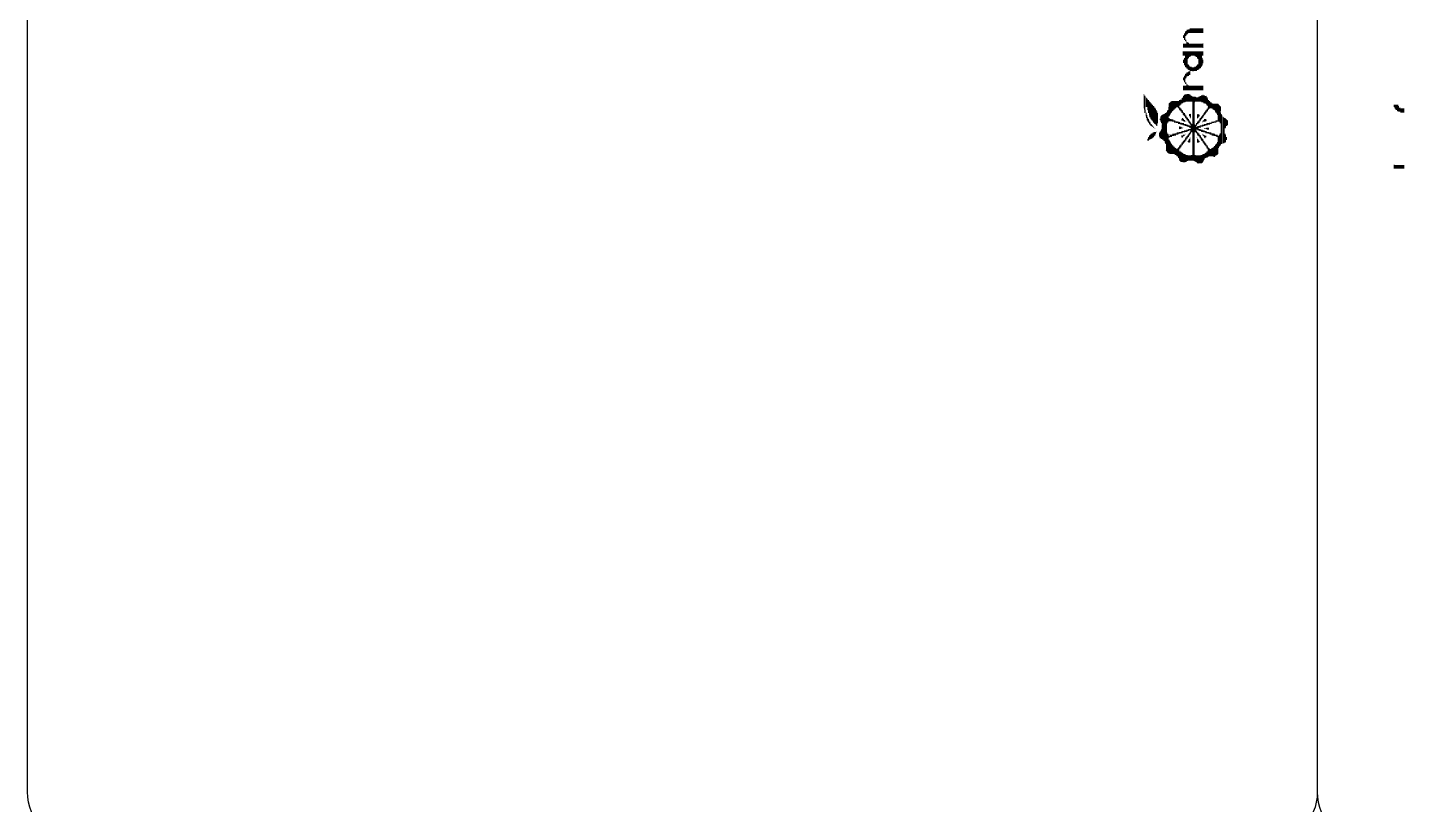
# Model space of a CAD drawing. Extents: x 0 to 107, y 0 to 124.
# Drawn here: x 0 to 53.4, y 61.6 to 91.7 of the extents above; entities that cross this region are included whole.
import ezdxf

# ---------------------------------------------------------------- set-up
doc = ezdxf.new("R2010")
doc.units = 0
doc.layers.add('BG_OUTLINE', color=254, linetype='CONTINUOUS')
doc.layers.add('BG_SILKSCREEN_TOP', color=3, linetype='CONTINUOUS')

msp = doc.modelspace()

# ---------------------------------------------------------------- linework, layer by layer
at = {"layer": 'BG_OUTLINE'}
for points in [[(49.982882, 62.123066, 0.414214), (52.014882, 60.091066), (97.933764, 60.091066, 0.414214), (99.965764, 62.123066), (99.965764, 113.070132, 0.414214), (97.933764, 115.102132), (2.032, 115.102132), (2.032, 118.150132, -0.414214), (4.064, 120.182132), (95.901764, 120.182132, -0.414214), (97.933764, 118.150132), (97.933764, 115.102132)], [(0, 62.123066), (0, 113.070132, -0.414214), (2.032, 115.102132), (47.950882, 115.102132, -0.414214), (49.982882, 113.070132), (49.982882, 62.123066, -0.414214), (47.950882, 60.091066), (2.032, 60.091066, -0.414214), (0, 62.123066)], [(99.965764, 113.070132, 0.414214), (97.933764, 115.102132), (52.014882, 115.102132, 0.414214), (49.982882, 113.070132), (49.982882, 62.123066)]]:
    msp.add_lwpolyline(points, format="xyb", dxfattribs=at)
at = {"layer": 'BG_SILKSCREEN_TOP', "const_width": 0.017272}
for points in [[(44.78909, 91.348052), (44.78909, 91.43492)], [(44.806616, 91.348052), (44.806616, 91.452192)], [(44.823888, 91.261184), (44.823888, 91.521788)], [(44.84116, 91.261184), (44.84116, 91.521788)], [(44.858686, 91.226386), (44.858686, 91.573858)], [(44.875958, 91.417648), (44.875958, 91.608656)], [(44.875958, 91.209114), (44.875958, 91.278456)], [(44.893484, 91.417648), (44.893484, 91.608656)], [(44.893484, 91.209114), (44.893484, 91.278456)], [(44.910756, 91.452192), (44.910756, 91.626182)], [(44.928028, 91.48699), (44.928028, 91.660726)], [(44.945554, 91.48699), (44.945554, 91.660726)], [(44.962826, 91.504516), (44.962826, 91.660726)], [(44.980352, 91.521788), (44.980352, 91.660726)], [(44.997624, 91.539314), (44.997624, 91.678252)], [(45.014896, 91.539314), (45.014896, 91.678252)], [(45.032422, 91.539314), (45.032422, 91.678252)], [(45.049694, 91.539314), (45.049694, 91.71305)], [(45.06722, 91.539314), (45.06722, 91.71305)], [(45.084492, 91.539314), (45.084492, 91.71305)], [(45.101764, 91.539314), (45.101764, 91.71305)], [(45.11929, 91.539314), (45.11929, 91.71305)], [(45.136562, 91.539314), (45.136562, 91.71305)], [(45.154088, 91.539314), (45.154088, 91.71305)], [(45.17136, 91.539314), (45.17136, 91.71305)], [(45.188632, 91.539314), (45.188632, 91.71305)], [(45.206158, 91.539314), (45.206158, 91.71305)], [(45.22343, 91.539314), (45.22343, 91.71305)], [(45.240956, 91.539314), (45.240956, 91.71305)], [(45.258228, 91.539314), (45.258228, 91.71305)], [(45.2755, 91.539314), (45.2755, 91.71305)], [(45.293026, 91.539314), (45.293026, 91.71305)], [(45.310298, 91.539314), (45.310298, 91.71305)], [(45.327824, 91.539314), (45.327824, 91.71305)], [(45.345096, 91.539314), (45.345096, 91.71305)], [(45.362368, 91.539314), (45.362368, 91.71305)], [(45.379894, 91.539314), (45.379894, 91.71305)], [(45.397166, 91.539314), (45.397166, 91.71305)], [(45.414692, 91.539314), (45.414692, 91.71305)], [(45.431964, 91.539314), (45.431964, 91.71305)], [(45.449236, 91.539314), (45.449236, 91.71305)], [(45.466762, 91.539314), (45.466762, 91.71305)], [(45.484034, 91.539314), (45.484034, 91.71305)], [(45.50156, 91.539314), (45.50156, 91.71305)], [(45.518832, 91.539314), (45.518832, 91.71305)], [(45.536104, 91.539314), (45.536104, 91.71305)], [(45.55363, 91.539314), (45.55363, 91.71305)], [(44.771818, 90.653108), (44.771818, 90.826844)], [(44.78909, 90.965782), (44.78909, 91.122246)], [(44.78909, 90.653108), (44.78909, 90.826844)], [(44.806616, 90.965782), (44.806616, 91.122246)], [(44.806616, 90.653108), (44.806616, 90.826844)], [(44.823888, 90.965782), (44.823888, 91.122246)], [(44.823888, 90.653108), (44.823888, 90.826844)], [(44.84116, 90.965782), (44.84116, 91.122246)], [(44.84116, 90.653108), (44.84116, 90.826844)], [(44.858686, 90.965782), (44.858686, 91.122246)], [(44.858686, 90.218768), (44.858686, 90.826844)], [(44.875958, 90.965782), (44.875958, 91.122246)], [(44.875958, 90.201242), (44.875958, 90.826844)], [(44.893484, 90.965782), (44.893484, 91.122246)], [(44.893484, 90.201242), (44.893484, 90.826844)], [(44.910756, 90.965782), (44.910756, 91.226386)], [(44.910756, 90.166698), (44.910756, 90.826844)], [(44.928028, 90.965782), (44.928028, 91.191588)], [(44.928028, 90.149172), (44.928028, 90.826844)], [(44.945554, 90.965782), (44.945554, 91.191588)], [(44.945554, 90.149172), (44.945554, 90.826844)], [(44.962826, 90.965782), (44.962826, 91.157044)], [(44.962826, 90.531442), (44.962826, 90.826844)], [(44.980352, 90.965782), (44.980352, 91.157044)], [(44.980352, 90.531442), (44.980352, 90.826844)], [(44.997624, 90.965782), (44.997624, 91.157044)], [(44.997624, 90.56624), (44.997624, 90.826844)], [(45.014896, 90.965782), (45.014896, 91.122246)], [(45.014896, 90.601038), (45.014896, 90.826844)], [(45.032422, 90.965782), (45.032422, 91.122246)], [(45.032422, 90.601038), (45.032422, 90.826844)], [(45.049694, 90.965782), (45.049694, 91.122246)], [(45.049694, 90.61831), (45.049694, 90.826844)], [(45.06722, 90.965782), (45.06722, 91.122246)], [(45.06722, 90.635836), (45.06722, 90.826844)], [(45.084492, 90.965782), (45.084492, 91.122246)], [(45.084492, 90.635836), (45.084492, 90.826844)], [(45.101764, 90.965782), (45.101764, 91.122246)], [(45.101764, 90.653108), (45.101764, 90.826844)], [(45.11929, 90.965782), (45.11929, 91.122246)], [(45.11929, 90.653108), (45.11929, 90.826844)], [(45.136562, 90.965782), (45.136562, 91.122246)], [(45.136562, 90.653108), (45.136562, 90.826844)], [(45.154088, 90.965782), (45.154088, 91.122246)], [(45.154088, 90.653108), (45.154088, 90.826844)], [(45.17136, 90.965782), (45.17136, 91.122246)], [(45.17136, 90.653108), (45.17136, 90.826844)], [(45.188632, 90.965782), (45.188632, 91.122246)], [(45.188632, 90.653108), (45.188632, 90.826844)], [(45.206158, 90.965782), (45.206158, 91.122246)], [(45.206158, 90.653108), (45.206158, 90.826844)], [(45.22343, 90.965782), (45.22343, 91.122246)], [(45.22343, 90.653108), (45.22343, 90.826844)], [(45.240956, 90.965782), (45.240956, 91.122246)], [(45.240956, 90.635836), (45.240956, 90.826844)], [(45.258228, 90.965782), (45.258228, 91.122246)], [(45.258228, 90.635836), (45.258228, 90.826844)], [(45.2755, 90.965782), (45.2755, 91.122246)], [(45.2755, 90.61831), (45.2755, 90.826844)], [(45.293026, 90.965782), (45.293026, 91.122246)], [(45.293026, 90.601038), (45.293026, 90.826844)], [(45.310298, 90.965782), (45.310298, 91.122246)], [(45.310298, 90.601038), (45.310298, 90.826844)], [(45.327824, 90.965782), (45.327824, 91.122246)], [(45.327824, 90.56624), (45.327824, 90.826844)], [(45.345096, 90.965782), (45.345096, 91.122246)], [(45.345096, 90.531442), (45.345096, 90.826844)], [(45.362368, 90.965782), (45.362368, 91.122246)], [(45.362368, 90.531442), (45.362368, 90.826844)], [(45.379894, 90.965782), (45.379894, 91.122246)], [(45.379894, 90.114374), (45.379894, 90.826844)], [(45.397166, 90.965782), (45.397166, 91.122246)], [(45.397166, 90.1319), (45.397166, 90.826844)], [(45.414692, 90.965782), (45.414692, 91.122246)], [(45.414692, 90.149172), (45.414692, 90.826844)], [(45.431964, 90.965782), (45.431964, 91.122246)], [(45.431964, 90.166698), (45.431964, 90.826844)], [(45.449236, 90.965782), (45.449236, 91.122246)], [(45.449236, 90.166698), (45.449236, 90.826844)], [(45.466762, 90.965782), (45.466762, 91.122246)], [(45.466762, 90.18397), (45.466762, 90.826844)], [(45.484034, 90.965782), (45.484034, 91.122246)], [(45.484034, 90.23604), (45.484034, 90.826844)], [(45.50156, 90.965782), (45.50156, 91.122246)], [(45.50156, 90.23604), (45.50156, 90.826844)], [(45.518832, 90.965782), (45.518832, 91.122246)], [(45.518832, 90.653108), (45.518832, 90.826844)], [(45.536104, 90.965782), (45.536104, 91.122246)], [(45.536104, 90.653108), (45.536104, 90.826844)], [(45.55363, 90.94851), (45.55363, 91.139518)], [(45.55363, 90.653108), (45.55363, 90.826844)], [(44.78909, 90.374978), (44.78909, 90.496644)], [(44.806616, 90.374978), (44.806616, 90.496644)], [(44.823888, 90.28811), (44.823888, 90.583512)], [(44.84116, 90.28811), (44.84116, 90.56624)], [(44.962826, 90.114374), (44.962826, 90.322908)], [(44.980352, 90.114374), (44.980352, 90.322908)], [(44.997624, 90.097102), (44.997624, 90.305636)], [(45.014896, 90.097102), (45.014896, 90.270838)], [(45.032422, 90.097102), (45.032422, 90.270838)], [(45.049694, 89.906094), (45.049694, 90.23604)], [(45.06722, 90.062304), (45.06722, 90.23604)], [(45.084492, 90.062304), (45.084492, 90.23604)], [(45.101764, 90.062304), (45.101764, 90.23604)], [(45.11929, 90.062304), (45.11929, 90.201242)], [(45.136562, 90.062304), (45.136562, 90.201242)], [(45.154088, 90.045032), (45.154088, 90.201242)], [(45.17136, 90.045032), (45.17136, 90.201242)], [(45.188632, 90.045032), (45.188632, 90.201242)], [(45.206158, 90.062304), (45.206158, 90.201242)], [(45.22343, 90.062304), (45.22343, 90.23604)], [(45.240956, 90.062304), (45.240956, 90.23604)], [(45.258228, 90.062304), (45.258228, 90.23604)], [(45.2755, 90.062304), (45.2755, 90.23604)], [(45.293026, 90.062304), (45.293026, 90.270838)], [(45.310298, 90.062304), (45.310298, 90.270838)], [(45.327824, 90.097102), (45.327824, 90.305636)], [(45.345096, 90.097102), (45.345096, 90.322908)], [(45.362368, 90.097102), (45.362368, 90.322908)], [(45.518832, 90.270838), (45.518832, 90.583512)], [(45.536104, 90.28811), (45.536104, 90.56624)], [(45.55363, 90.357706), (45.55363, 90.496644)], [(44.78909, 89.69756), (44.78909, 89.8017)], [(44.806616, 89.69756), (44.806616, 89.819226)], [(44.823888, 89.627964), (44.823888, 89.888568)], [(44.84116, 89.627964), (44.84116, 89.888568)], [(44.858686, 89.575894), (44.858686, 89.940638)], [(44.875958, 89.766902), (44.875958, 89.958164)], [(44.893484, 89.784428), (44.893484, 89.958164)], [(44.910756, 89.819226), (44.910756, 89.992962)], [(44.928028, 89.85377), (44.928028, 90.010234)], [(44.945554, 89.85377), (44.945554, 90.010234)], [(44.962826, 89.871296), (44.962826, 90.010234)], [(44.980352, 89.871296), (44.980352, 90.027506)], [(44.997624, 89.871296), (44.997624, 90.045032)], [(45.014896, 89.906094), (45.014896, 90.045032)], [(45.032422, 89.906094), (45.032422, 90.045032)], [(43.260264, 88.620346), (43.260264, 89.176352)], [(43.277536, 88.568276), (43.277536, 89.158826)], [(43.294808, 88.429084), (43.294808, 89.106756)], [(43.312334, 88.429084), (43.312334, 89.106756)], [(44.78909, 89.31529), (44.78909, 89.489026)], [(44.806616, 89.31529), (44.806616, 89.489026)], [(44.806616, 88.846152), (44.806616, 89.106756)], [(44.823888, 89.31529), (44.823888, 89.489026)], [(44.823888, 88.846152), (44.823888, 89.141554)], [(44.84116, 89.31529), (44.84116, 89.489026)], [(44.84116, 88.846152), (44.84116, 89.141554)], [(44.858686, 89.31529), (44.858686, 89.489026)], [(44.858686, 88.846152), (44.858686, 89.158826)], [(44.875958, 89.558622), (44.875958, 89.627964)], [(44.875958, 89.31529), (44.875958, 89.489026)], [(44.875958, 88.863424), (44.875958, 89.158826)], [(44.893484, 89.558622), (44.893484, 89.627964)], [(44.893484, 89.31529), (44.893484, 89.489026)], [(44.893484, 88.88095), (44.893484, 89.158826)], [(44.910756, 89.31529), (44.910756, 89.575894)], [(44.910756, 88.88095), (44.910756, 89.158826)], [(44.928028, 89.31529), (44.928028, 89.541096)], [(44.928028, 88.88095), (44.928028, 89.176352)], [(44.945554, 89.31529), (44.945554, 89.541096)], [(44.945554, 88.88095), (44.945554, 89.176352)], [(44.962826, 89.31529), (44.962826, 89.506298)], [(44.962826, 88.88095), (44.962826, 89.176352)], [(44.980352, 89.31529), (44.980352, 89.506298)], [(44.980352, 88.88095), (44.980352, 89.176352)], [(44.997624, 89.31529), (44.997624, 89.506298)], [(44.997624, 88.88095), (44.997624, 89.176352)], [(45.014896, 89.31529), (45.014896, 89.489026)], [(45.014896, 88.88095), (45.014896, 89.158826)], [(45.032422, 89.31529), (45.032422, 89.489026)], [(45.032422, 88.88095), (45.032422, 89.158826)], [(45.049694, 89.31529), (45.049694, 89.489026)], [(45.049694, 88.88095), (45.049694, 89.158826)], [(45.06722, 89.31529), (45.06722, 89.489026)], [(45.06722, 88.88095), (45.06722, 89.124028)], [(45.084492, 89.31529), (45.084492, 89.489026)], [(45.084492, 88.88095), (45.084492, 89.124028)], [(45.101764, 89.31529), (45.101764, 89.489026)], [(45.101764, 88.88095), (45.101764, 89.106756)], [(45.11929, 89.31529), (45.11929, 89.489026)], [(45.136562, 89.31529), (45.136562, 89.489026)], [(45.154088, 89.31529), (45.154088, 89.489026)], [(45.17136, 89.31529), (45.17136, 89.489026)], [(45.188632, 89.31529), (45.188632, 89.489026)], [(45.206158, 89.31529), (45.206158, 89.489026)], [(45.22343, 89.31529), (45.22343, 89.489026)], [(45.240956, 89.31529), (45.240956, 89.489026)], [(45.258228, 89.31529), (45.258228, 89.489026)], [(45.2755, 89.31529), (45.2755, 89.489026)], [(45.293026, 89.31529), (45.293026, 89.489026)], [(45.310298, 89.31529), (45.310298, 89.489026)], [(45.327824, 89.31529), (45.327824, 89.489026)], [(45.345096, 89.31529), (45.345096, 89.489026)], [(45.362368, 89.31529), (45.362368, 89.489026)], [(45.379894, 89.31529), (45.379894, 89.489026)], [(45.397166, 89.31529), (45.397166, 89.489026)], [(45.414692, 89.31529), (45.414692, 89.489026)], [(45.431964, 89.31529), (45.431964, 89.489026)], [(45.449236, 89.31529), (45.449236, 89.489026)], [(45.466762, 89.31529), (45.466762, 89.489026)], [(45.484034, 89.31529), (45.484034, 89.489026)], [(45.484034, 88.88095), (45.484034, 89.124028)], [(45.50156, 89.31529), (45.50156, 89.489026)], [(45.50156, 88.846152), (45.50156, 89.124028)], [(45.518832, 89.31529), (45.518832, 89.489026)], [(45.518832, 88.846152), (45.518832, 89.124028)], [(45.536104, 89.31529), (45.536104, 89.489026)], [(45.536104, 88.846152), (45.536104, 89.124028)], [(45.55363, 89.31529), (45.55363, 89.489026)], [(45.55363, 88.846152), (45.55363, 89.141554)], [(45.570902, 88.811354), (45.570902, 89.124028)], [(45.588428, 88.811354), (45.588428, 89.124028)], [(45.6057, 88.811354), (45.6057, 89.124028)], [(45.622972, 88.794082), (45.622972, 89.106756)], [(45.692568, 88.759284), (45.692568, 89.106756)], [(43.329606, 88.672416), (43.329606, 89.071958)], [(43.347132, 88.672416), (43.347132, 89.03716)], [(43.364404, 88.672416), (43.364404, 89.019888)], [(43.381676, 88.672416), (43.381676, 89.002616)], [(43.399202, 88.55075), (43.399202, 88.967818)], [(43.416474, 88.533478), (43.416474, 88.967818)], [(43.434, 88.429084), (43.434, 88.93302)], [(43.451272, 88.429084), (43.451272, 88.93302)], [(43.468544, 88.342216), (43.468544, 88.898222)], [(43.48607, 88.272874), (43.48607, 88.88095)], [(43.503342, 88.272874), (43.503342, 88.863424)], [(43.520868, 88.22055), (43.520868, 88.846152)], [(43.53814, 88.186006), (43.53814, 88.811354)], [(43.555412, 88.16848), (43.555412, 88.811354)], [(43.572938, 88.133682), (43.572938, 88.776556)], [(43.59021, 88.133682), (43.59021, 88.759284)], [(43.607736, 88.099138), (43.607736, 88.742012)], [(43.625008, 88.06434), (43.625008, 88.707214)], [(43.64228, 88.06434), (43.64228, 88.707214)], [(43.659806, 88.029542), (43.659806, 88.689688)], [(43.677078, 88.01227), (43.677078, 88.637618)], [(43.694604, 88.01227), (43.694604, 88.637618)], [(43.711876, 87.977472), (43.711876, 88.60282)], [(43.729402, 87.977472), (43.729402, 88.60282)], [(44.215812, 88.099138), (44.215812, 88.672416)], [(44.233084, 88.307418), (44.233084, 88.811354)], [(44.25061, 88.307418), (44.25061, 88.82888)], [(44.267882, 88.342216), (44.267882, 88.846152)], [(44.285154, 88.359742), (44.285154, 88.846152)], [(44.30268, 88.411812), (44.30268, 88.88095)], [(44.319952, 88.44661), (44.319952, 88.88095)], [(44.337478, 88.44661), (44.337478, 88.898222)], [(44.35475, 88.481154), (44.35475, 88.898222)], [(44.372022, 88.515952), (44.372022, 88.898222)], [(44.389548, 88.515952), (44.389548, 88.898222)], [(44.40682, 88.55075), (44.40682, 88.898222)], [(44.424346, 88.568276), (44.424346, 88.898222)], [(44.441618, 88.568276), (44.441618, 88.898222)], [(44.45889, 88.60282), (44.45889, 88.898222)], [(44.476416, 88.60282), (44.476416, 88.898222)], [(44.493688, 88.620346), (44.493688, 88.898222)], [(44.511214, 88.637618), (44.511214, 88.898222)], [(44.528486, 88.655144), (44.528486, 88.898222)], [(44.545758, 88.655144), (44.545758, 88.898222)], [(44.563284, 88.655144), (44.563284, 88.898222)], [(44.580556, 88.655144), (44.580556, 88.898222)], [(44.598082, 88.620346), (44.598082, 88.898222)], [(44.615354, 88.620346), (44.615354, 88.898222)], [(44.632626, 88.568276), (44.632626, 88.93302)], [(44.650152, 88.724486), (44.650152, 88.93302)], [(44.650152, 88.533478), (44.650152, 88.655144)], [(44.667424, 88.724486), (44.667424, 88.93302)], [(44.667424, 88.533478), (44.667424, 88.655144)], [(44.68495, 88.759284), (44.68495, 88.967818)], [(44.68495, 88.49868), (44.68495, 88.620346)], [(44.702222, 88.759284), (44.702222, 88.950292)], [(44.702222, 88.49868), (44.702222, 88.620346)], [(44.719748, 88.794082), (44.719748, 88.950292)], [(44.719748, 88.44661), (44.719748, 88.585548)], [(44.73702, 88.811354), (44.73702, 89.019888)], [(44.754292, 88.811354), (44.754292, 89.019888)], [(44.771818, 88.811354), (44.771818, 89.054686)], [(44.78909, 88.82888), (44.78909, 89.089484)], [(45.11929, 88.88095), (45.11929, 89.089484)], [(45.136562, 88.88095), (45.136562, 89.089484)], [(45.154088, 86.587584), (45.154088, 89.071958)], [(45.17136, 86.587584), (45.17136, 89.071958)], [(45.188632, 86.587584), (45.188632, 89.071958)], [(45.206158, 86.570058), (45.206158, 89.071958)], [(45.22343, 86.570058), (45.22343, 89.071958)], [(45.240956, 88.846152), (45.240956, 89.071958)], [(45.258228, 88.88095), (45.258228, 89.071958)], [(45.2755, 88.88095), (45.2755, 89.054686)], [(45.293026, 88.88095), (45.293026, 89.03716)], [(45.310298, 88.88095), (45.310298, 89.03716)], [(45.327824, 88.88095), (45.327824, 89.03716)], [(45.345096, 88.88095), (45.345096, 89.03716)], [(45.362368, 88.88095), (45.362368, 89.03716)], [(45.379894, 88.88095), (45.379894, 89.071958)], [(45.397166, 88.88095), (45.397166, 89.071958)], [(45.414692, 88.88095), (45.414692, 89.071958)], [(45.431964, 88.88095), (45.431964, 89.089484)], [(45.449236, 88.88095), (45.449236, 89.089484)], [(45.466762, 88.88095), (45.466762, 89.089484)], [(45.640498, 88.794082), (45.640498, 89.089484)], [(45.65777, 88.794082), (45.65777, 89.089484)], [(45.675296, 88.776556), (45.675296, 89.089484)], [(45.710094, 88.724486), (45.710094, 89.03716)], [(45.710094, 88.481154), (45.710094, 88.60282)], [(45.727366, 88.724486), (45.727366, 89.03716)], [(45.727366, 88.481154), (45.727366, 88.60282)], [(45.744638, 88.689688), (45.744638, 88.98509)], [(45.744638, 88.515952), (45.744638, 88.655144)], [(45.762164, 88.568276), (45.762164, 88.93302)], [(45.779436, 88.568276), (45.779436, 88.93302)], [(45.796962, 88.60282), (45.796962, 88.898222)], [(45.814234, 88.60282), (45.814234, 88.898222)], [(45.831506, 88.620346), (45.831506, 88.88095)], [(45.849032, 88.620346), (45.849032, 88.846152)], [(45.866304, 88.620346), (45.866304, 88.846152)], [(45.88383, 88.620346), (45.88383, 88.846152)], [(45.901102, 88.60282), (45.901102, 88.811354)], [(45.918374, 88.60282), (45.918374, 88.811354)], [(45.9359, 88.568276), (45.9359, 88.794082)], [(45.953172, 88.568276), (45.953172, 88.794082)], [(45.970698, 88.55075), (45.970698, 88.794082)], [(45.98797, 88.533478), (45.98797, 88.794082)], [(46.005242, 88.533478), (46.005242, 88.794082)], [(46.022768, 88.481154), (46.022768, 88.794082)], [(46.04004, 88.44661), (46.04004, 88.794082)], [(46.057566, 88.44661), (46.057566, 88.794082)], [(46.074838, 88.411812), (46.074838, 88.794082)], [(46.09211, 88.411812), (46.09211, 88.794082)], [(46.109636, 88.359742), (46.109636, 88.794082)], [(46.126908, 88.099138), (46.126908, 88.794082)], [(46.144434, 88.099138), (46.144434, 88.794082)], [(46.161706, 88.099138), (46.161706, 88.776556)], [(46.178978, 88.099138), (46.178978, 88.742012)], [(46.196504, 88.081612), (46.196504, 88.742012)], [(46.213776, 88.029542), (46.213776, 88.707214)], [(46.231302, 88.029542), (46.231302, 88.707214)], [(46.248574, 88.515952), (46.248574, 88.672416)], [(52.952904, 88.759538), (52.952904, 88.67267)], [(52.970176, 88.759538), (52.970176, 88.655398)], [(52.987702, 88.759538), (52.987702, 88.603328)], [(53.004974, 88.759538), (53.004974, 88.603328)], [(53.0225, 88.759538), (53.0225, 88.56853)], [(53.039772, 88.759538), (53.039772, 88.551258)], [(53.057044, 88.759538), (53.057044, 88.551258)], [(53.07457, 88.759538), (53.07457, 88.51646)], [(53.091842, 88.759538), (53.091842, 88.498934)], [(53.109368, 88.759538), (53.109368, 88.498934)], [(53.12664, 88.707468), (53.12664, 88.481662)], [(53.143912, 88.707468), (53.143912, 88.481662)], [(53.161438, 88.638126), (53.161438, 88.481662)], [(53.17871, 88.638126), (53.17871, 88.481662)], [(53.196236, 88.655398), (53.196236, 88.481662)], [(53.213508, 88.6206), (53.213508, 88.446864)], [(53.23078, 88.6206), (53.23078, 88.446864)], [(53.248306, 88.6206), (53.248306, 88.446864)], [(53.265578, 88.6206), (53.265578, 88.446864)], [(53.283104, 88.6206), (53.283104, 88.446864)], [(53.300376, 88.6206), (53.300376, 88.446864)], [(53.317648, 88.6206), (53.317648, 88.446864)], [(53.335174, 88.6206), (53.335174, 88.446864)], [(53.352446, 88.6206), (53.352446, 88.446864)], [(43.329606, 88.307418), (43.329606, 88.568276)], [(43.347132, 88.238076), (43.347132, 88.44661)], [(43.364404, 88.238076), (43.364404, 88.44661)], [(43.381676, 88.151208), (43.381676, 88.359742)], [(43.399202, 88.11641), (43.399202, 88.272874)], [(43.416474, 88.099138), (43.416474, 88.272874)], [(43.434, 88.06434), (43.434, 88.22055)], [(43.451272, 88.06434), (43.451272, 88.203278)], [(43.468544, 88.01227), (43.468544, 88.151208)], [(43.48607, 87.977472), (43.48607, 88.099138)], [(43.503342, 87.977472), (43.503342, 88.099138)], [(43.520868, 87.942674), (43.520868, 88.06434)], [(43.746674, 87.942674), (43.746674, 88.55075)], [(43.763946, 87.925402), (43.763946, 88.49868)], [(43.781472, 87.925402), (43.781472, 88.49868)], [(43.798744, 88.029542), (43.798744, 88.429084)], [(43.885612, 88.16848), (43.885612, 88.22055)], [(43.903138, 88.099138), (43.903138, 88.307418)], [(43.92041, 88.099138), (43.92041, 88.307418)], [(43.937682, 88.046814), (43.937682, 88.342216)], [(43.955208, 87.994744), (43.955208, 88.342216)], [(43.97248, 87.40394), (43.97248, 88.377014)], [(43.990006, 87.40394), (43.990006, 88.377014)], [(44.007278, 87.40394), (44.007278, 88.377014)], [(44.02455, 87.369396), (44.02455, 88.394286)], [(44.042076, 87.35187), (44.042076, 88.394286)], [(44.059348, 87.35187), (44.059348, 88.394286)], [(44.076874, 88.411812), (44.076874, 88.429084)], [(44.076874, 87.282528), (44.076874, 88.394286)], [(44.094146, 87.24773), (44.094146, 88.429084)], [(44.111418, 87.230204), (44.111418, 88.429084)], [(44.128944, 86.952328), (44.128944, 88.463882)], [(44.146216, 86.952328), (44.146216, 88.463882)], [(44.163742, 88.01227), (44.163742, 88.515952)], [(44.181014, 88.06434), (44.181014, 88.55075)], [(44.198286, 88.06434), (44.198286, 88.55075)], [(44.233084, 88.11641), (44.233084, 88.238076)], [(44.25061, 88.11641), (44.25061, 88.238076)], [(44.267882, 88.11641), (44.267882, 88.203278)], [(44.285154, 88.11641), (44.285154, 88.203278)], [(44.30268, 88.11641), (44.30268, 88.203278)], [(44.319952, 88.11641), (44.319952, 88.203278)], [(44.337478, 88.11641), (44.337478, 88.186006)], [(44.35475, 88.099138), (44.35475, 88.186006)], [(44.372022, 88.099138), (44.372022, 88.186006)], [(44.389548, 88.099138), (44.389548, 88.186006)], [(44.40682, 88.099138), (44.40682, 88.151208)], [(44.424346, 88.099138), (44.424346, 88.151208)], [(44.441618, 88.06434), (44.441618, 88.151208)], [(44.45889, 88.06434), (44.45889, 88.151208)], [(44.476416, 88.06434), (44.476416, 88.151208)], [(44.493688, 88.06434), (44.493688, 88.11641)], [(44.511214, 88.046814), (44.511214, 88.11641)], [(44.528486, 88.046814), (44.528486, 88.11641)], [(44.545758, 88.046814), (44.545758, 88.11641)], [(44.563284, 88.046814), (44.563284, 88.11641)], [(44.580556, 88.046814), (44.580556, 88.099138)], [(44.598082, 88.01227), (44.598082, 88.099138)], [(44.615354, 88.01227), (44.615354, 88.099138)], [(44.632626, 88.01227), (44.632626, 88.099138)], [(44.650152, 88.01227), (44.650152, 88.081612)], [(44.667424, 88.01227), (44.667424, 88.06434)], [(44.68495, 87.977472), (44.68495, 88.06434)], [(44.702222, 87.977472), (44.702222, 88.06434)], [(44.719748, 88.151208), (44.719748, 88.186006)], [(44.719748, 87.977472), (44.719748, 88.06434)], [(44.73702, 88.429084), (44.73702, 88.55075)], [(44.73702, 88.133682), (44.73702, 88.22055)], [(44.73702, 87.977472), (44.73702, 88.046814)], [(44.754292, 88.429084), (44.754292, 88.55075)], [(44.754292, 88.133682), (44.754292, 88.238076)], [(44.754292, 87.977472), (44.754292, 88.046814)], [(44.771818, 88.377014), (44.771818, 88.515952)], [(44.771818, 88.133682), (44.771818, 88.238076)], [(44.771818, 87.959946), (44.771818, 88.046814)], [(44.78909, 88.342216), (44.78909, 88.463882)], [(44.78909, 88.11641), (44.78909, 88.203278)], [(44.78909, 87.959946), (44.78909, 88.046814)], [(44.806616, 88.342216), (44.806616, 88.463882)], [(44.806616, 88.11641), (44.806616, 88.22055)], [(44.806616, 87.959946), (44.806616, 88.046814)], [(44.823888, 88.307418), (44.823888, 88.429084)], [(44.823888, 88.099138), (44.823888, 88.16848)], [(44.84116, 88.307418), (44.84116, 88.429084)], [(44.84116, 88.099138), (44.84116, 88.16848)], [(44.858686, 88.255348), (44.858686, 88.394286)], [(44.858686, 88.099138), (44.858686, 88.133682)], [(44.875958, 88.238076), (44.875958, 88.342216)], [(44.893484, 88.22055), (44.893484, 88.342216)], [(44.893484, 88.081612), (44.893484, 88.099138)], [(44.910756, 88.186006), (44.910756, 88.307418)], [(44.928028, 88.151208), (44.928028, 88.272874)], [(44.945554, 88.151208), (44.945554, 88.272874)], [(44.962826, 88.11641), (44.962826, 88.238076)], [(44.980352, 88.11641), (44.980352, 88.22055)], [(44.997624, 88.06434), (44.997624, 88.203278)], [(45.014896, 88.324944), (45.014896, 88.394286)], [(45.014896, 88.029542), (45.014896, 88.151208)], [(45.032422, 88.324944), (45.032422, 88.394286)], [(45.032422, 88.029542), (45.032422, 88.151208)], [(45.049694, 88.272874), (45.049694, 88.394286)], [(45.049694, 87.994744), (45.049694, 88.11641)], [(45.06722, 88.238076), (45.06722, 88.394286)], [(45.06722, 87.959946), (45.06722, 88.06434)], [(45.084492, 88.22055), (45.084492, 88.411812)], [(45.084492, 87.959946), (45.084492, 88.081612)], [(45.293026, 87.925402), (45.293026, 88.046814)], [(45.310298, 87.942674), (45.310298, 88.046814)], [(45.327824, 88.203278), (45.327824, 88.377014)], [(45.327824, 87.977472), (45.327824, 88.081612)], [(45.345096, 88.238076), (45.345096, 88.394286)], [(45.345096, 88.01227), (45.345096, 88.11641)], [(45.362368, 88.238076), (45.362368, 88.394286)], [(45.362368, 87.994744), (45.362368, 88.11641)], [(45.379894, 88.272874), (45.379894, 88.394286)], [(45.379894, 88.029542), (45.379894, 88.151208)], [(45.397166, 88.290146), (45.397166, 88.377014)], [(45.397166, 88.046814), (45.397166, 88.151208)], [(45.414692, 88.307418), (45.414692, 88.377014)], [(45.414692, 88.06434), (45.414692, 88.203278)], [(45.431964, 88.11641), (45.431964, 88.238076)], [(45.449236, 88.11641), (45.449236, 88.238076)], [(45.466762, 88.151208), (45.466762, 88.272874)], [(45.484034, 88.186006), (45.484034, 88.290146)], [(45.50156, 88.186006), (45.50156, 88.307418)], [(45.518832, 88.22055), (45.518832, 88.342216)], [(45.518832, 88.06434), (45.518832, 88.099138)], [(45.536104, 88.238076), (45.536104, 88.342216)], [(45.536104, 88.081612), (45.536104, 88.099138)], [(45.55363, 88.255348), (45.55363, 88.377014)], [(45.55363, 88.099138), (45.55363, 88.133682)], [(45.570902, 88.307418), (45.570902, 88.411812)], [(45.570902, 88.099138), (45.570902, 88.16848)], [(45.588428, 88.307418), (45.588428, 88.429084)], [(45.588428, 88.099138), (45.588428, 88.16848)], [(45.6057, 88.342216), (45.6057, 88.463882)], [(45.6057, 88.099138), (45.6057, 88.203278)], [(45.622972, 88.377014), (45.622972, 88.481154)], [(45.622972, 88.099138), (45.622972, 88.203278)], [(45.640498, 88.377014), (45.640498, 88.49868)], [(45.640498, 88.099138), (45.640498, 88.203278)], [(45.65777, 88.411812), (45.65777, 88.533478)], [(45.65777, 88.11641), (45.65777, 88.203278)], [(45.675296, 88.429084), (45.675296, 88.533478)], [(45.675296, 88.11641), (45.675296, 88.203278)], [(45.692568, 88.44661), (45.692568, 88.568276)], [(45.692568, 88.133682), (45.692568, 88.16848)], [(45.710094, 87.959946), (45.710094, 88.046814)], [(45.727366, 87.959946), (45.727366, 88.046814)], [(45.744638, 87.977472), (45.744638, 88.046814)], [(45.762164, 87.977472), (45.762164, 88.046814)], [(45.779436, 87.977472), (45.779436, 88.046814)], [(45.796962, 87.977472), (45.796962, 88.06434)], [(45.814234, 87.977472), (45.814234, 88.06434)], [(45.831506, 88.01227), (45.831506, 88.06434)], [(45.849032, 88.01227), (45.849032, 88.06434)], [(45.866304, 88.01227), (45.866304, 88.06434)], [(45.88383, 88.01227), (45.88383, 88.099138)], [(45.901102, 88.029542), (45.901102, 88.099138)], [(45.918374, 88.046814), (45.918374, 88.099138)], [(45.9359, 88.046814), (45.9359, 88.099138)], [(45.953172, 88.046814), (45.953172, 88.099138)], [(45.970698, 88.046814), (45.970698, 88.11641)], [(45.98797, 88.06434), (45.98797, 88.11641)], [(46.005242, 88.06434), (46.005242, 88.11641)], [(46.022768, 88.06434), (46.022768, 88.11641)], [(46.04004, 88.133682), (46.04004, 88.151208)], [(46.04004, 88.06434), (46.04004, 88.11641)], [(46.057566, 88.06434), (46.057566, 88.151208)], [(46.074838, 88.081612), (46.074838, 88.151208)], [(46.09211, 88.099138), (46.09211, 88.151208)], [(46.109636, 88.099138), (46.109636, 88.151208)], [(46.248574, 87.212932), (46.248574, 88.44661)], [(46.265846, 87.230204), (46.265846, 88.394286)], [(46.283372, 87.230204), (46.283372, 88.377014)], [(46.300644, 87.230204), (46.300644, 88.342216)], [(46.31817, 87.265002), (46.31817, 88.290146)], [(46.335442, 87.265002), (46.335442, 88.290146)], [(46.352714, 87.265002), (46.352714, 88.272874)], [(46.37024, 87.265002), (46.37024, 88.255348)], [(46.387512, 87.282528), (46.387512, 88.238076)], [(46.405038, 87.838534), (46.405038, 88.238076)], [(46.42231, 87.838534), (46.42231, 88.238076)], [(46.439582, 87.873078), (46.439582, 88.203278)], [(46.457108, 87.925402), (46.457108, 88.186006)], [(46.47438, 87.925402), (46.47438, 88.186006)], [(46.491906, 87.959946), (46.491906, 88.16848)], [(46.509178, 87.959946), (46.509178, 88.151208)], [(43.434, 87.369396), (43.434, 87.508334)], [(43.468544, 87.40394), (43.468544, 87.543132)], [(43.48607, 87.40394), (43.48607, 87.57793)], [(43.503342, 87.40394), (43.503342, 87.57793)], [(43.520868, 87.421466), (43.520868, 87.612474)], [(43.53814, 87.925402), (43.53814, 88.01227)], [(43.53814, 87.421466), (43.53814, 87.63)], [(43.555412, 87.925402), (43.555412, 88.01227)], [(43.555412, 87.421466), (43.555412, 87.63)], [(43.572938, 87.907876), (43.572938, 87.977472)], [(43.572938, 87.456264), (43.572938, 87.647272)], [(43.59021, 87.907876), (43.59021, 87.959946)], [(43.59021, 87.456264), (43.59021, 87.647272)], [(43.607736, 87.890604), (43.607736, 87.942674)], [(43.607736, 87.473536), (43.607736, 87.68207)], [(43.625008, 87.873078), (43.625008, 87.907876)], [(43.625008, 87.490808), (43.625008, 87.68207)], [(43.64228, 87.873078), (43.64228, 87.907876)], [(43.64228, 87.490808), (43.64228, 87.68207)], [(43.659806, 87.855806), (43.659806, 87.873078)], [(43.659806, 87.525606), (43.659806, 87.699342)], [(43.677078, 87.838534), (43.677078, 87.855806)], [(43.677078, 87.560404), (43.677078, 87.699342)], [(43.694604, 87.838534), (43.694604, 87.855806)], [(43.694604, 87.560404), (43.694604, 87.699342)], [(43.711876, 87.612474), (43.711876, 87.699342)], [(43.729402, 87.63), (43.729402, 87.699342)], [(43.746674, 87.68207), (43.746674, 87.716868)], [(43.850814, 87.508334), (43.850814, 87.68207)], [(43.86834, 87.525606), (43.86834, 87.664798)], [(43.885612, 87.456264), (43.885612, 87.716868)], [(43.903138, 87.456264), (43.903138, 87.751666)], [(43.92041, 87.456264), (43.92041, 87.751666)], [(43.937682, 87.421466), (43.937682, 87.803736)], [(43.955208, 87.421466), (43.955208, 87.977472)], [(44.163742, 86.91753), (44.163742, 87.68207)], [(44.181014, 86.882732), (44.181014, 87.63)], [(44.198286, 86.882732), (44.198286, 87.63)], [(44.215812, 86.86546), (44.215812, 87.595202)], [(44.233084, 87.57793), (44.233084, 87.595202)], [(44.233084, 87.473536), (44.233084, 87.560404)], [(44.25061, 87.57793), (44.25061, 87.595202)], [(44.25061, 87.473536), (44.25061, 87.560404)], [(44.267882, 87.57793), (44.267882, 87.595202)], [(44.267882, 87.508334), (44.267882, 87.560404)], [(44.285154, 87.508334), (44.285154, 87.595202)], [(44.30268, 87.508334), (44.30268, 87.595202)], [(44.319952, 87.508334), (44.319952, 87.595202)], [(44.337478, 87.508334), (44.337478, 87.595202)], [(44.35475, 87.543132), (44.35475, 87.595202)], [(44.372022, 87.543132), (44.372022, 87.63)], [(44.389548, 87.543132), (44.389548, 87.63)], [(44.40682, 87.543132), (44.40682, 87.63)], [(44.424346, 87.543132), (44.424346, 87.63)], [(44.441618, 87.560404), (44.441618, 87.63)], [(44.45889, 87.560404), (44.45889, 87.647272)], [(44.476416, 87.560404), (44.476416, 87.647272)], [(44.493688, 87.560404), (44.493688, 87.647272)], [(44.511214, 87.595202), (44.511214, 87.647272)], [(44.528486, 87.595202), (44.528486, 87.647272)], [(44.545758, 87.595202), (44.545758, 87.68207)], [(44.563284, 87.595202), (44.563284, 87.68207)], [(44.580556, 87.595202), (44.580556, 87.68207)], [(44.598082, 87.612474), (44.598082, 87.68207)], [(44.615354, 87.63), (44.615354, 87.68207)], [(44.632626, 87.803736), (44.632626, 87.925402)], [(44.632626, 87.63), (44.632626, 87.699342)], [(44.650152, 87.821008), (44.650152, 87.907876)], [(44.650152, 87.63), (44.650152, 87.699342)], [(44.667424, 87.821008), (44.667424, 87.907876)], [(44.667424, 87.63), (44.667424, 87.699342)], [(44.68495, 87.821008), (44.68495, 87.907876)], [(44.68495, 87.647272), (44.68495, 87.699342)], [(44.702222, 87.821008), (44.702222, 87.907876)], [(44.702222, 87.647272), (44.702222, 87.699342)], [(44.719748, 87.838534), (44.719748, 87.890604)], [(44.719748, 87.716868), (44.719748, 87.73414)], [(44.719748, 87.647272), (44.719748, 87.699342)], [(44.719748, 87.490808), (44.719748, 87.57793)], [(44.73702, 87.838534), (44.73702, 87.873078)], [(44.73702, 87.647272), (44.73702, 87.73414)], [(44.73702, 87.473536), (44.73702, 87.560404)], [(44.754292, 87.838534), (44.754292, 87.873078)], [(44.754292, 87.647272), (44.754292, 87.73414)], [(44.754292, 87.473536), (44.754292, 87.560404)], [(44.771818, 87.838534), (44.771818, 87.873078)], [(44.771818, 87.68207), (44.771818, 87.73414)], [(44.771818, 87.490808), (44.771818, 87.57793)], [(44.78909, 87.855806), (44.78909, 87.873078)], [(44.78909, 87.68207), (44.78909, 87.73414)], [(44.78909, 87.525606), (44.78909, 87.595202)], [(44.806616, 87.68207), (44.806616, 87.73414)], [(44.806616, 87.525606), (44.806616, 87.595202)], [(44.823888, 87.959946), (44.823888, 88.01227)], [(44.823888, 87.68207), (44.823888, 87.768938)], [(44.823888, 87.560404), (44.823888, 87.595202)], [(44.84116, 87.942674), (44.84116, 88.01227)], [(44.84116, 87.68207), (44.84116, 87.768938)], [(44.84116, 87.560404), (44.84116, 87.595202)], [(44.858686, 87.925402), (44.858686, 88.01227)], [(44.858686, 87.699342), (44.858686, 87.768938)], [(44.858686, 87.595202), (44.858686, 87.612474)], [(44.875958, 87.925402), (44.875958, 88.01227)], [(44.875958, 87.699342), (44.875958, 87.768938)], [(44.875958, 87.612474), (44.875958, 87.63)], [(44.893484, 87.925402), (44.893484, 88.01227)], [(44.893484, 87.699342), (44.893484, 87.768938)], [(44.910756, 87.925402), (44.910756, 87.977472)], [(44.910756, 87.699342), (44.910756, 87.78621)], [(44.910756, 87.40394), (44.910756, 87.525606)], [(44.928028, 87.907876), (44.928028, 87.977472)], [(44.928028, 87.716868), (44.928028, 87.78621)], [(44.928028, 87.438738), (44.928028, 87.543132)], [(44.945554, 87.907876), (44.945554, 87.977472)], [(44.945554, 87.716868), (44.945554, 87.78621)], [(44.945554, 87.438738), (44.945554, 87.560404)], [(44.962826, 87.907876), (44.962826, 87.977472)], [(44.962826, 87.73414), (44.962826, 87.78621)], [(44.962826, 87.473536), (44.962826, 87.595202)], [(44.980352, 87.907876), (44.980352, 87.977472)], [(44.980352, 87.73414), (44.980352, 87.803736)], [(44.980352, 87.490808), (44.980352, 87.595202)], [(44.997624, 87.890604), (44.997624, 87.959946)], [(44.997624, 87.73414), (44.997624, 87.821008)], [(44.997624, 87.508334), (44.997624, 87.63)], [(45.014896, 87.873078), (45.014896, 87.959946)], [(45.014896, 87.751666), (45.014896, 87.821008)], [(45.014896, 87.560404), (45.014896, 87.664798)], [(45.032422, 87.873078), (45.032422, 87.959946)], [(45.032422, 87.768938), (45.032422, 87.821008)], [(45.032422, 87.560404), (45.032422, 87.664798)], [(45.049694, 87.873078), (45.049694, 87.942674)], [(45.049694, 87.768938), (45.049694, 87.821008)], [(45.049694, 87.595202), (45.049694, 87.716868)], [(45.06722, 87.855806), (45.06722, 87.942674)], [(45.06722, 87.63), (45.06722, 87.821008)], [(45.06722, 87.490808), (45.06722, 87.508334)], [(45.084492, 87.63), (45.084492, 87.942674)], [(45.101764, 87.68207), (45.101764, 88.029542)], [(45.11929, 87.68207), (45.11929, 88.01227)], [(45.136562, 87.68207), (45.136562, 88.01227)], [(45.240956, 87.68207), (45.240956, 87.994744)], [(45.258228, 87.68207), (45.258228, 87.977472)], [(45.2755, 87.68207), (45.2755, 87.977472)], [(45.293026, 87.647272), (45.293026, 87.907876)], [(45.310298, 87.78621), (45.310298, 87.907876)], [(45.310298, 87.647272), (45.310298, 87.751666)], [(45.310298, 87.490808), (45.310298, 87.508334)], [(45.327824, 87.78621), (45.327824, 87.907876)], [(45.327824, 87.595202), (45.327824, 87.716868)], [(45.345096, 87.768938), (45.345096, 87.925402)], [(45.345096, 87.560404), (45.345096, 87.68207)], [(45.362368, 87.768938), (45.362368, 87.925402)], [(45.362368, 87.560404), (45.362368, 87.68207)], [(45.379894, 87.768938), (45.379894, 87.925402)], [(45.379894, 87.525606), (45.379894, 87.647272)], [(45.397166, 87.873078), (45.397166, 87.925402)], [(45.397166, 87.751666), (45.397166, 87.821008)], [(45.397166, 87.525606), (45.397166, 87.647272)], [(45.414692, 87.873078), (45.414692, 87.925402)], [(45.414692, 87.73414), (45.414692, 87.821008)], [(45.414692, 87.490808), (45.414692, 87.612474)], [(45.431964, 87.873078), (45.431964, 87.959946)], [(45.431964, 87.73414), (45.431964, 87.821008)], [(45.431964, 87.456264), (45.431964, 87.57793)], [(45.449236, 87.873078), (45.449236, 87.959946)], [(45.449236, 87.73414), (45.449236, 87.821008)], [(45.449236, 87.456264), (45.449236, 87.57793)], [(45.466762, 87.907876), (45.466762, 87.959946)], [(45.466762, 87.873078), (45.466762, 87.890604)], [(45.466762, 87.73414), (45.466762, 87.78621)], [(45.466762, 87.40394), (45.466762, 87.543132)], [(45.484034, 87.907876), (45.484034, 87.959946)], [(45.484034, 87.716868), (45.484034, 87.78621)], [(45.50156, 87.907876), (45.50156, 87.959946)], [(45.50156, 87.699342), (45.50156, 87.78621)], [(45.518832, 87.907876), (45.518832, 87.977472)], [(45.518832, 87.699342), (45.518832, 87.78621)], [(45.518832, 87.595202), (45.518832, 87.63)], [(45.536104, 87.907876), (45.536104, 87.977472)], [(45.536104, 87.699342), (45.536104, 87.78621)], [(45.536104, 87.595202), (45.536104, 87.612474)], [(45.55363, 87.907876), (45.55363, 87.977472)], [(45.55363, 87.699342), (45.55363, 87.768938)], [(45.55363, 87.560404), (45.55363, 87.595202)], [(45.570902, 87.925402), (45.570902, 87.977472)], [(45.570902, 87.68207), (45.570902, 87.768938)], [(45.570902, 87.525606), (45.570902, 87.595202)], [(45.588428, 87.925402), (45.588428, 87.977472)], [(45.588428, 87.68207), (45.588428, 87.768938)], [(45.588428, 87.525606), (45.588428, 87.595202)], [(45.6057, 87.925402), (45.6057, 88.01227)], [(45.6057, 87.821008), (45.6057, 87.838534)], [(45.6057, 87.68207), (45.6057, 87.768938)], [(45.6057, 87.473536), (45.6057, 87.57793)], [(45.622972, 87.925402), (45.622972, 88.01227)], [(45.622972, 87.821008), (45.622972, 87.838534)], [(45.622972, 87.68207), (45.622972, 87.73414)], [(45.622972, 87.456264), (45.622972, 87.560404)], [(45.640498, 87.925402), (45.640498, 88.01227)], [(45.640498, 87.821008), (45.640498, 87.838534)], [(45.640498, 87.68207), (45.640498, 87.73414)], [(45.640498, 87.456264), (45.640498, 87.560404)], [(45.65777, 87.959946), (45.65777, 88.01227)], [(45.65777, 87.821008), (45.65777, 87.838534)], [(45.65777, 87.647272), (45.65777, 87.73414)], [(45.65777, 87.490808), (45.65777, 87.560404)], [(45.675296, 87.959946), (45.675296, 88.01227)], [(45.675296, 87.821008), (45.675296, 87.855806)], [(45.675296, 87.647272), (45.675296, 87.73414)], [(45.675296, 87.490808), (45.675296, 87.560404)], [(45.692568, 87.959946), (45.692568, 88.029542)], [(45.692568, 87.821008), (45.692568, 87.873078)], [(45.692568, 87.647272), (45.692568, 87.73414)], [(45.710094, 87.78621), (45.710094, 87.873078)], [(45.710094, 87.647272), (45.710094, 87.699342)], [(45.727366, 87.78621), (45.727366, 87.873078)], [(45.727366, 87.647272), (45.727366, 87.699342)], [(45.744638, 87.78621), (45.744638, 87.873078)], [(45.744638, 87.63), (45.744638, 87.699342)], [(45.762164, 87.78621), (45.762164, 87.873078)], [(45.762164, 87.63), (45.762164, 87.699342)], [(45.779436, 87.78621), (45.779436, 87.873078)], [(45.779436, 87.63), (45.779436, 87.699342)], [(45.796962, 87.63), (45.796962, 87.68207)], [(45.814234, 87.612474), (45.814234, 87.68207)], [(45.831506, 87.595202), (45.831506, 87.68207)], [(45.849032, 87.595202), (45.849032, 87.68207)], [(45.866304, 87.595202), (45.866304, 87.68207)], [(45.88383, 87.595202), (45.88383, 87.647272)], [(45.901102, 87.560404), (45.901102, 87.647272)], [(45.918374, 87.560404), (45.918374, 87.647272)], [(45.9359, 87.560404), (45.9359, 87.647272)], [(45.953172, 87.560404), (45.953172, 87.647272)], [(45.970698, 87.543132), (45.970698, 87.63)], [(45.98797, 87.543132), (45.98797, 87.63)], [(46.005242, 87.543132), (46.005242, 87.63)], [(46.022768, 87.543132), (46.022768, 87.612474)], [(46.04004, 87.543132), (46.04004, 87.595202)], [(46.057566, 87.525606), (46.057566, 87.595202)], [(46.074838, 87.508334), (46.074838, 87.595202)], [(46.09211, 87.508334), (46.09211, 87.595202)], [(46.109636, 87.508334), (46.109636, 87.595202)], [(46.126908, 86.848188), (46.126908, 87.560404)], [(46.144434, 86.848188), (46.144434, 87.560404)], [(46.161706, 87.073994), (46.161706, 87.560404)], [(46.178978, 87.126064), (46.178978, 87.595202)], [(46.196504, 87.126064), (46.196504, 87.595202)], [(46.213776, 87.160862), (46.213776, 87.647272)], [(46.231302, 87.178134), (46.231302, 87.647272)], [(46.405038, 87.282528), (46.405038, 87.63)], [(46.42231, 87.282528), (46.42231, 87.63)], [(46.439582, 87.317072), (46.439582, 87.57793)], [(46.457108, 87.386668), (46.457108, 87.508334)], [(46.47438, 87.386668), (46.47438, 87.508334)], [(43.399202, 87.369396), (43.399202, 87.421466)], [(43.416474, 87.369396), (43.416474, 87.438738)], [(43.451272, 87.369396), (43.451272, 87.490808)], [(44.111418, 86.987126), (44.111418, 87.004398)], [(44.233084, 86.86546), (44.233084, 87.40394)], [(44.25061, 86.86546), (44.25061, 87.40394)], [(44.267882, 86.848188), (44.267882, 87.35187)], [(44.285154, 86.848188), (44.285154, 87.35187)], [(44.30268, 86.848188), (44.30268, 87.2998)], [(44.319952, 86.848188), (44.319952, 87.24773)], [(44.337478, 86.848188), (44.337478, 87.24773)], [(44.35475, 86.848188), (44.35475, 87.212932)], [(44.372022, 86.848188), (44.372022, 87.178134)], [(44.389548, 86.848188), (44.389548, 87.178134)], [(44.40682, 86.848188), (44.40682, 87.143336)], [(44.424346, 86.848188), (44.424346, 87.126064)], [(44.441618, 86.848188), (44.441618, 87.126064)], [(44.45889, 86.81339), (44.45889, 87.091266)], [(44.476416, 86.81339), (44.476416, 87.091266)], [(44.493688, 86.81339), (44.493688, 87.073994)], [(44.511214, 86.795864), (44.511214, 87.056468)], [(44.528486, 86.778592), (44.528486, 87.056468)], [(44.545758, 86.76132), (44.545758, 87.056468)], [(44.563284, 86.76132), (44.563284, 87.056468)], [(44.580556, 86.743794), (44.580556, 87.073994)], [(44.598082, 86.691724), (44.598082, 87.108792)], [(44.615354, 86.674452), (44.615354, 87.108792)], [(44.632626, 86.622128), (44.632626, 87.143336)], [(44.650152, 87.056468), (44.650152, 87.178134)], [(44.667424, 87.056468), (44.667424, 87.178134)], [(44.68495, 87.091266), (44.68495, 87.230204)], [(44.702222, 87.108792), (44.702222, 87.212932)], [(44.719748, 87.143336), (44.719748, 87.265002)], [(44.73702, 87.178134), (44.73702, 87.2998)], [(44.754292, 87.178134), (44.754292, 87.2998)], [(44.771818, 87.212932), (44.771818, 87.334598)], [(44.78909, 87.24773), (44.78909, 87.369396)], [(44.806616, 87.24773), (44.806616, 87.369396)], [(44.823888, 87.282528), (44.823888, 87.40394)], [(44.84116, 87.2998), (44.84116, 87.40394)], [(44.858686, 87.317072), (44.858686, 87.456264)], [(44.875958, 87.369396), (44.875958, 87.490808)], [(44.893484, 87.369396), (44.893484, 87.490808)], [(44.962826, 87.317072), (44.962826, 87.35187)], [(44.980352, 87.317072), (44.980352, 87.35187)], [(44.997624, 87.282528), (44.997624, 87.40394)], [(45.014896, 87.282528), (45.014896, 87.421466)], [(45.032422, 87.282528), (45.032422, 87.421466)], [(45.049694, 87.2998), (45.049694, 87.473536)], [(45.327824, 87.282528), (45.327824, 87.473536)], [(45.345096, 87.282528), (45.345096, 87.421466)], [(45.362368, 87.282528), (45.362368, 87.421466)], [(45.379894, 87.282528), (45.379894, 87.386668)], [(45.397166, 87.2998), (45.397166, 87.369396)], [(45.414692, 87.317072), (45.414692, 87.35187)], [(45.484034, 87.369396), (45.484034, 87.490808)], [(45.50156, 87.369396), (45.50156, 87.490808)], [(45.518832, 87.334598), (45.518832, 87.456264)], [(45.536104, 87.334598), (45.536104, 87.456264)], [(45.55363, 87.282528), (45.55363, 87.421466)], [(45.570902, 87.24773), (45.570902, 87.369396)], [(45.588428, 87.24773), (45.588428, 87.369396)], [(45.6057, 87.212932), (45.6057, 87.334598)], [(45.622972, 87.178134), (45.622972, 87.2998)], [(45.640498, 87.178134), (45.640498, 87.2998)], [(45.65777, 87.143336), (45.65777, 87.265002)], [(45.675296, 87.143336), (45.675296, 87.24773)], [(45.692568, 87.091266), (45.692568, 87.212932)], [(45.710094, 87.056468), (45.710094, 87.178134)], [(45.727366, 87.056468), (45.727366, 87.178134)], [(45.744638, 86.726522), (45.744638, 87.143336)], [(45.762164, 86.743794), (45.762164, 87.091266)], [(45.779436, 86.743794), (45.779436, 87.108792)], [(45.796962, 86.76132), (45.796962, 87.073994)], [(45.814234, 86.76132), (45.814234, 87.056468)], [(45.831506, 86.76132), (45.831506, 87.039196)], [(45.849032, 86.76132), (45.849032, 87.039196)], [(45.866304, 86.76132), (45.866304, 87.039196)], [(45.88383, 86.76132), (45.88383, 87.073994)], [(45.901102, 86.76132), (45.901102, 87.073994)], [(45.918374, 86.76132), (45.918374, 87.091266)], [(45.9359, 86.76132), (45.9359, 87.091266)], [(45.953172, 86.743794), (45.953172, 87.108792)], [(45.970698, 86.743794), (45.970698, 87.126064)], [(45.98797, 86.726522), (45.98797, 87.160862)], [(46.005242, 86.726522), (46.005242, 87.160862)], [(46.022768, 86.76132), (46.022768, 87.19566)], [(46.04004, 86.778592), (46.04004, 87.212932)], [(46.057566, 86.778592), (46.057566, 87.230204)], [(46.074838, 86.795864), (46.074838, 87.265002)], [(46.09211, 86.81339), (46.09211, 87.265002)], [(46.109636, 86.81339), (46.109636, 87.317072)], [(44.650152, 86.570058), (44.650152, 86.952328)], [(44.667424, 86.570058), (44.667424, 86.9696)], [(44.68495, 86.53526), (44.68495, 86.935056)], [(44.702222, 86.53526), (44.702222, 86.935056)], [(44.719748, 86.53526), (44.719748, 86.91753)], [(44.73702, 86.53526), (44.73702, 86.900258)], [(44.754292, 86.53526), (44.754292, 86.900258)], [(44.771818, 86.517988), (44.771818, 86.882732)], [(44.78909, 86.517988), (44.78909, 86.86546)], [(44.806616, 86.517988), (44.806616, 86.86546)], [(44.823888, 86.517988), (44.823888, 86.848188)], [(44.84116, 86.517988), (44.84116, 86.848188)], [(44.858686, 86.517988), (44.858686, 86.848188)], [(44.875958, 86.53526), (44.875958, 86.830662)], [(44.893484, 86.53526), (44.893484, 86.81339)], [(44.910756, 86.53526), (44.910756, 86.81339)], [(44.928028, 86.570058), (44.928028, 86.81339)], [(44.945554, 86.570058), (44.945554, 86.81339)], [(44.962826, 86.570058), (44.962826, 86.795864)], [(44.980352, 86.587584), (44.980352, 86.795864)], [(44.997624, 86.587584), (44.997624, 86.795864)], [(45.014896, 86.587584), (45.014896, 86.795864)], [(45.032422, 86.587584), (45.032422, 86.795864)], [(45.049694, 86.587584), (45.049694, 86.795864)], [(45.06722, 86.587584), (45.06722, 86.795864)], [(45.084492, 86.587584), (45.084492, 86.795864)], [(45.101764, 86.587584), (45.101764, 86.81339)], [(45.11929, 86.587584), (45.11929, 86.81339)], [(45.136562, 86.587584), (45.136562, 86.81339)], [(45.240956, 86.552786), (45.240956, 86.81339)], [(45.258228, 86.552786), (45.258228, 86.81339)], [(45.2755, 86.53526), (45.2755, 86.795864)], [(45.293026, 86.517988), (45.293026, 86.795864)], [(45.310298, 86.517988), (45.310298, 86.795864)], [(45.327824, 86.48319), (45.327824, 86.795864)], [(45.345096, 86.48319), (45.345096, 86.795864)], [(45.362368, 86.48319), (45.362368, 86.795864)], [(45.379894, 86.465918), (45.379894, 86.795864)], [(45.397166, 86.48319), (45.397166, 86.795864)], [(45.414692, 86.48319), (45.414692, 86.795864)], [(45.431964, 86.48319), (45.431964, 86.795864)], [(45.449236, 86.48319), (45.449236, 86.795864)], [(45.466762, 86.48319), (45.466762, 86.81339)], [(45.484034, 86.48319), (45.484034, 86.81339)], [(45.50156, 86.48319), (45.50156, 86.81339)], [(45.518832, 86.500716), (45.518832, 86.81339)], [(45.536104, 86.500716), (45.536104, 86.830662)], [(45.55363, 86.53526), (45.55363, 86.848188)], [(45.570902, 86.587584), (45.570902, 86.848188)], [(45.588428, 86.587584), (45.588428, 86.848188)], [(45.6057, 86.622128), (45.6057, 86.86546)], [(45.622972, 86.674452), (45.622972, 86.86546)], [(45.640498, 86.674452), (45.640498, 86.882732)], [(45.65777, 86.691724), (45.65777, 86.900258)], [(45.675296, 86.708996), (45.675296, 86.900258)], [(45.692568, 86.708996), (45.692568, 86.935056)], [(45.710094, 86.708996), (45.710094, 86.952328)], [(45.727366, 86.708996), (45.727366, 86.952328)], [(52.952904, 86.431374), (52.952904, 86.275164)], [(52.970176, 86.431374), (52.970176, 86.275164)], [(52.987702, 86.414102), (52.987702, 86.275164)], [(53.004974, 86.414102), (53.004974, 86.275164)], [(53.0225, 86.414102), (53.0225, 86.275164)], [(53.039772, 86.414102), (53.039772, 86.275164)], [(53.057044, 86.414102), (53.057044, 86.275164)], [(53.07457, 86.414102), (53.07457, 86.275164)], [(53.091842, 86.414102), (53.091842, 86.275164)], [(53.109368, 86.414102), (53.109368, 86.275164)], [(53.12664, 86.414102), (53.12664, 86.275164)], [(53.143912, 86.414102), (53.143912, 86.275164)], [(53.161438, 86.414102), (53.161438, 86.275164)], [(53.17871, 86.414102), (53.17871, 86.275164)], [(53.196236, 86.414102), (53.196236, 86.275164)], [(53.213508, 86.414102), (53.213508, 86.275164)], [(53.23078, 86.414102), (53.23078, 86.275164)], [(53.248306, 86.414102), (53.248306, 86.275164)], [(53.265578, 86.414102), (53.265578, 86.275164)], [(53.283104, 86.414102), (53.283104, 86.275164)], [(53.300376, 86.414102), (53.300376, 86.275164)], [(53.317648, 86.414102), (53.317648, 86.275164)], [(53.335174, 86.414102), (53.335174, 86.275164)], [(53.352446, 86.414102), (53.352446, 86.275164)]]:
    msp.add_lwpolyline(points, dxfattribs=at)

doc.saveas('drawing.dxf')
